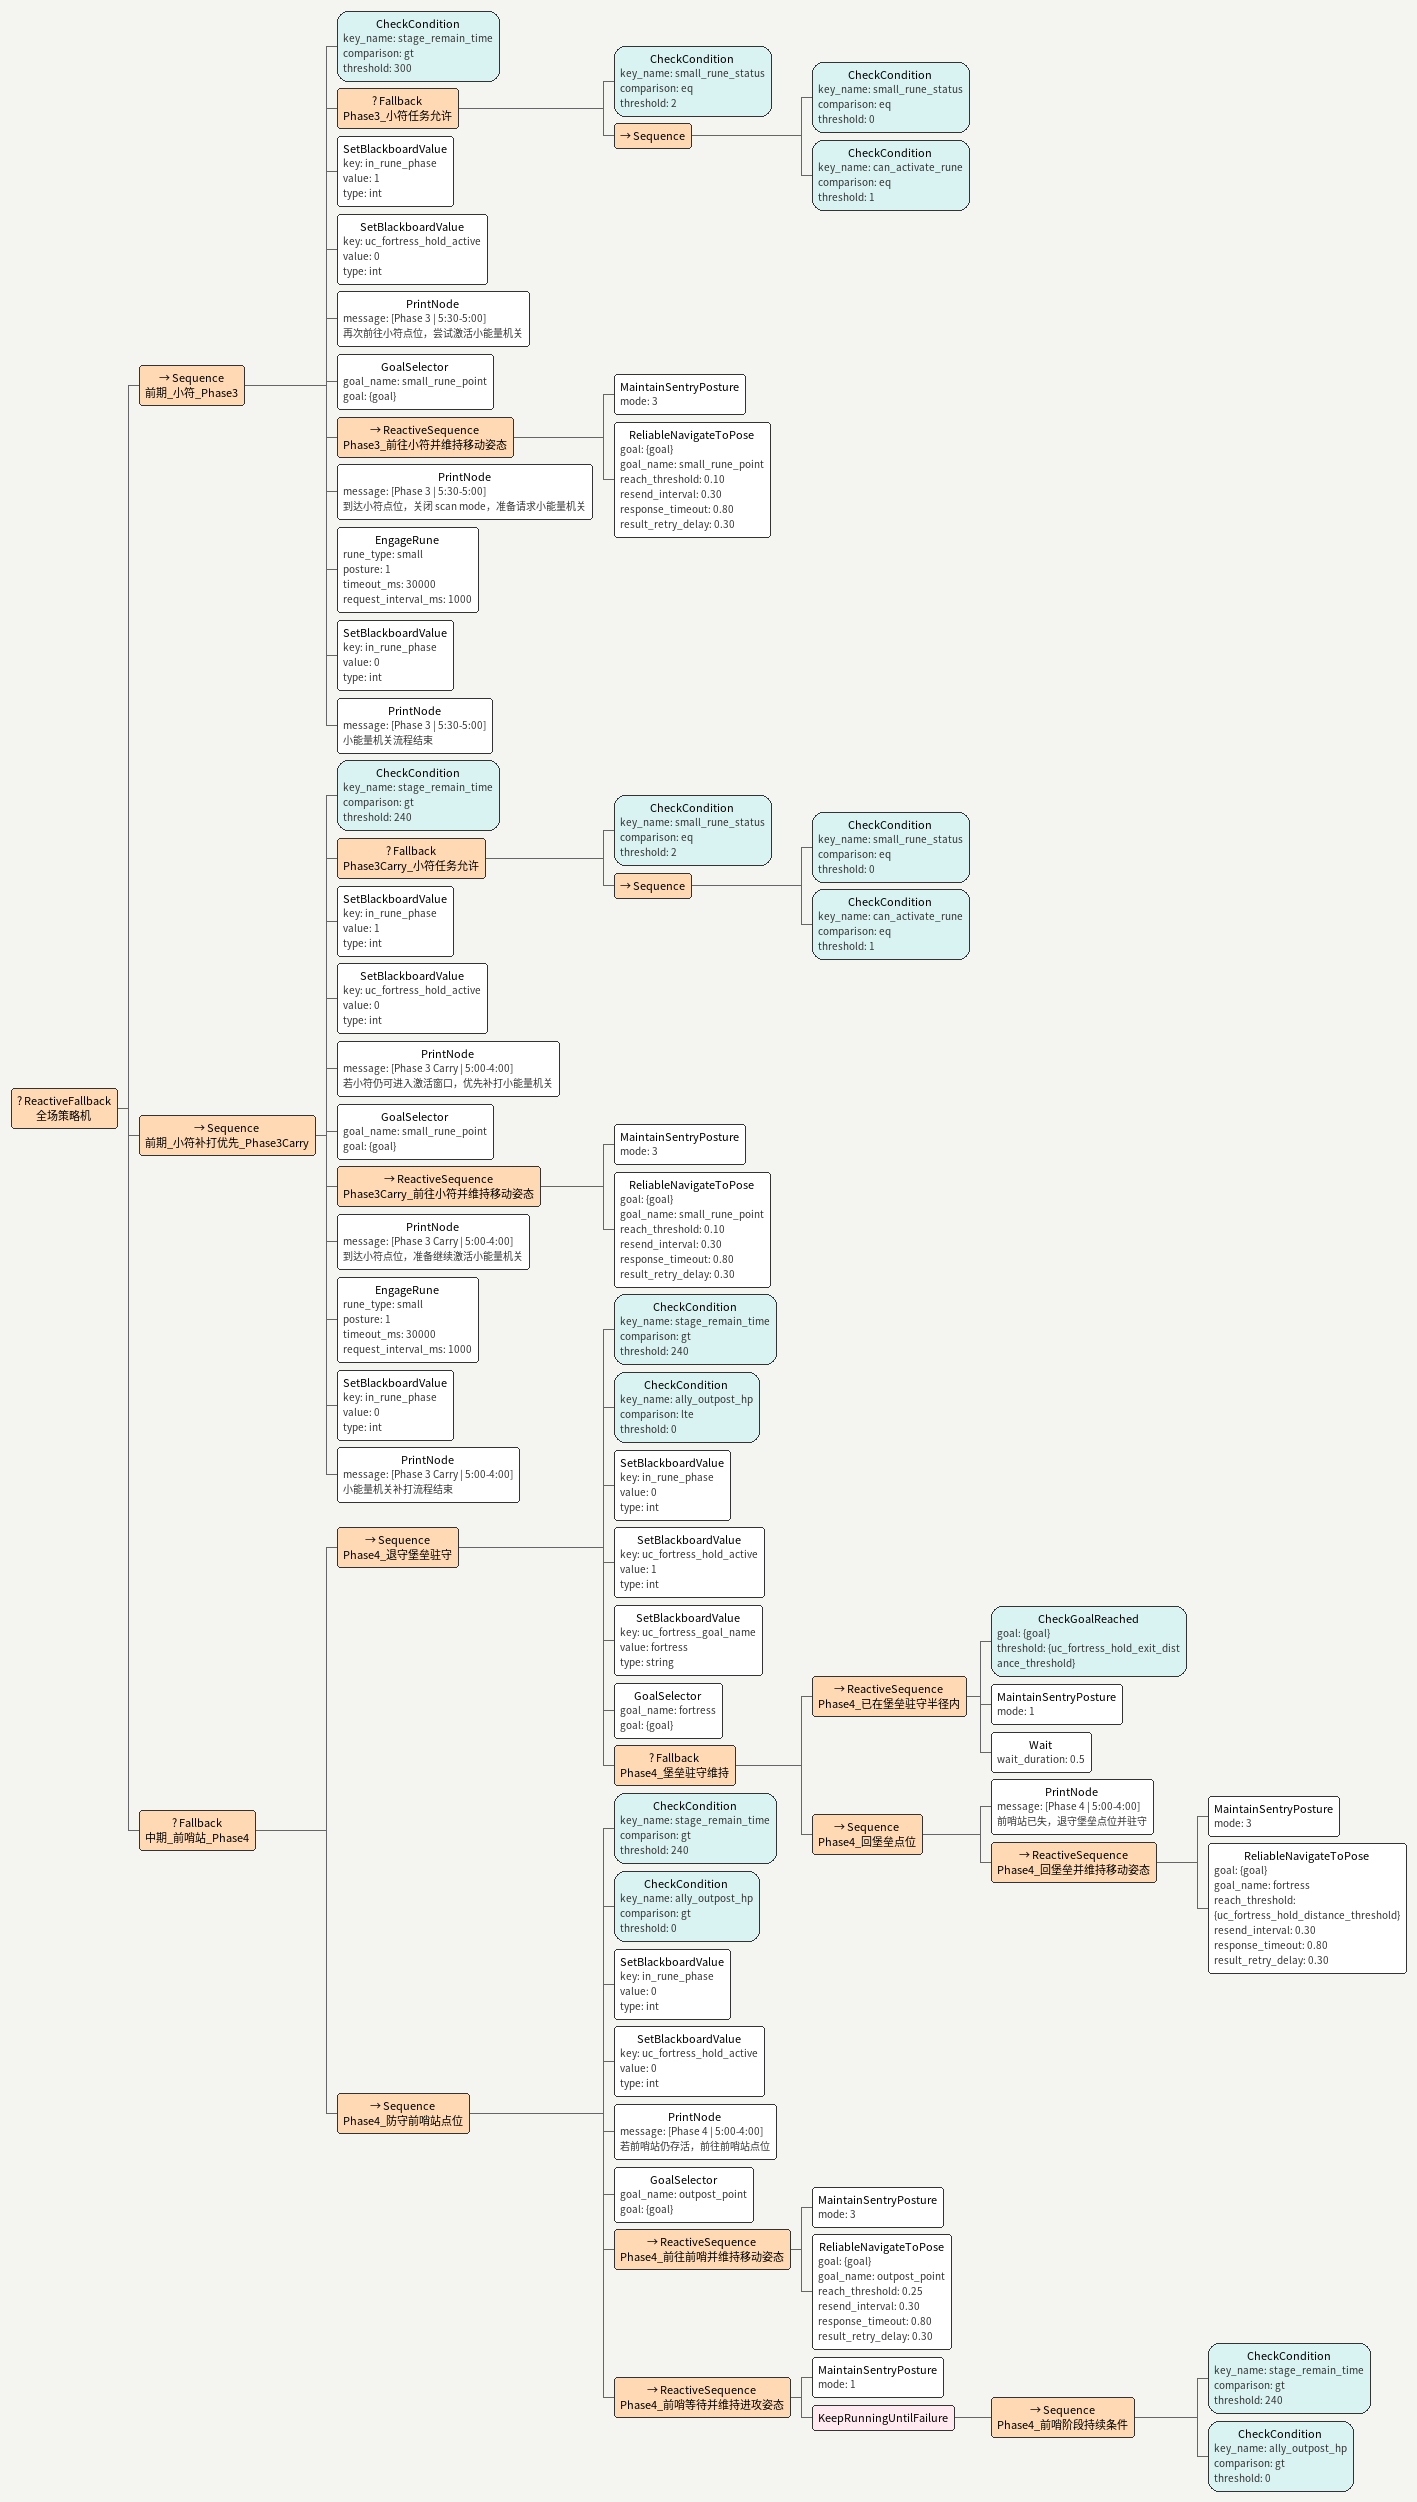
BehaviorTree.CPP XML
<ReactiveFallback name="全场策略机">
  <Sequence name="前期_小符_Phase3">
    <CheckCondition key_name="stage_remain_time" comparison="gt" threshold="300"/>
    <Fallback name="Phase3_小符任务允许">
      <CheckCondition key_name="small_rune_status" comparison="eq" threshold="2"/>
      <Sequence>
        <CheckCondition key_name="small_rune_status" comparison="eq" threshold="0"/>
        <CheckCondition key_name="can_activate_rune" comparison="eq" threshold="1"/>
      </Sequence>
    </Fallback>
    <SetBlackboardValue key="in_rune_phase" value="1" type="int"/>
    <SetBlackboardValue key="uc_fortress_hold_active" value="0" type="int"/>
    <PrintNode message="[Phase 3 | 5:30-5:00] 再次前往小符点位，尝试激活小能量机关"/>
    <GoalSelector goal_name="small_rune_point" goal="{goal}"/>
    <ReactiveSequence name="Phase3_前往小符并维持移动姿态">
      <MaintainSentryPosture mode="3"/>
      <ReliableNavigateToPose goal="{goal}" goal_name="small_rune_point" reach_threshold="0.10" resend_interval="0.30" response_timeout="0.80" result_retry_delay="0.30"/>
    </ReactiveSequence>
    <PrintNode message="[Phase 3 | 5:30-5:00] 到达小符点位，关闭 scan mode，准备请求小能量机关"/>
    <EngageRune rune_type="small" posture="1" timeout_ms="30000" request_interval_ms="1000"/>
    <SetBlackboardValue key="in_rune_phase" value="0" type="int"/>
    <PrintNode message="[Phase 3 | 5:30-5:00] 小能量机关流程结束"/>
  </Sequence>
  <Sequence name="前期_小符补打优先_Phase3Carry">
    <CheckCondition key_name="stage_remain_time" comparison="gt" threshold="240"/>
    <Fallback name="Phase3Carry_小符任务允许">
      <CheckCondition key_name="small_rune_status" comparison="eq" threshold="2"/>
      <Sequence>
        <CheckCondition key_name="small_rune_status" comparison="eq" threshold="0"/>
        <CheckCondition key_name="can_activate_rune" comparison="eq" threshold="1"/>
      </Sequence>
    </Fallback>
    <SetBlackboardValue key="in_rune_phase" value="1" type="int"/>
    <SetBlackboardValue key="uc_fortress_hold_active" value="0" type="int"/>
    <PrintNode message="[Phase 3 Carry | 5:00-4:00] 若小符仍可进入激活窗口，优先补打小能量机关"/>
    <GoalSelector goal_name="small_rune_point" goal="{goal}"/>
    <ReactiveSequence name="Phase3Carry_前往小符并维持移动姿态">
      <MaintainSentryPosture mode="3"/>
      <ReliableNavigateToPose goal="{goal}" goal_name="small_rune_point" reach_threshold="0.10" resend_interval="0.30" response_timeout="0.80" result_retry_delay="0.30"/>
    </ReactiveSequence>
    <PrintNode message="[Phase 3 Carry | 5:00-4:00] 到达小符点位，准备继续激活小能量机关"/>
    <EngageRune rune_type="small" posture="1" timeout_ms="30000" request_interval_ms="1000"/>
    <SetBlackboardValue key="in_rune_phase" value="0" type="int"/>
    <PrintNode message="[Phase 3 Carry | 5:00-4:00] 小能量机关补打流程结束"/>
  </Sequence>
  <Fallback name="中期_前哨站_Phase4">
    <Sequence name="Phase4_退守堡垒驻守">
      <CheckCondition key_name="stage_remain_time" comparison="gt" threshold="240"/>
      <CheckCondition key_name="ally_outpost_hp" comparison="lte" threshold="0"/>
      <SetBlackboardValue key="in_rune_phase" value="0" type="int"/>
      <SetBlackboardValue key="uc_fortress_hold_active" value="1" type="int"/>
      <SetBlackboardValue key="uc_fortress_goal_name" value="fortress" type="string"/>
      <GoalSelector goal_name="fortress" goal="{goal}"/>
      <Fallback name="Phase4_堡垒驻守维持">
        <ReactiveSequence name="Phase4_已在堡垒驻守半径内">
          <CheckGoalReached goal="{goal}" threshold="{uc_fortress_hold_exit_distance_threshold}"/>
          <MaintainSentryPosture mode="1"/>
          <Wait wait_duration="0.5"/>
        </ReactiveSequence>
        <Sequence name="Phase4_回堡垒点位">
          <PrintNode message="[Phase 4 | 5:00-4:00] 前哨站已失，退守堡垒点位并驻守"/>
          <ReactiveSequence name="Phase4_回堡垒并维持移动姿态">
            <MaintainSentryPosture mode="3"/>
            <ReliableNavigateToPose goal="{goal}" goal_name="fortress" reach_threshold="{uc_fortress_hold_distance_threshold}" resend_interval="0.30" response_timeout="0.80" result_retry_delay="0.30"/>
          </ReactiveSequence>
        </Sequence>
      </Fallback>
    </Sequence>
    <Sequence name="Phase4_防守前哨站点位">
      <CheckCondition key_name="stage_remain_time" comparison="gt" threshold="240"/>
      <CheckCondition key_name="ally_outpost_hp" comparison="gt" threshold="0"/>
      <SetBlackboardValue key="in_rune_phase" value="0" type="int"/>
      <SetBlackboardValue key="uc_fortress_hold_active" value="0" type="int"/>
      <PrintNode message="[Phase 4 | 5:00-4:00] 若前哨站仍存活，前往前哨站点位"/>
      <GoalSelector goal_name="outpost_point" goal="{goal}"/>
      <ReactiveSequence name="Phase4_前往前哨并维持移动姿态">
        <MaintainSentryPosture mode="3"/>
        <ReliableNavigateToPose goal="{goal}" goal_name="outpost_point" reach_threshold="0.25" resend_interval="0.30" response_timeout="0.80" result_retry_delay="0.30"/>
      </ReactiveSequence>
      <ReactiveSequence name="Phase4_前哨等待并维持进攻姿态">
        <MaintainSentryPosture mode="1"/>
        <KeepRunningUntilFailure>
          <Sequence name="Phase4_前哨阶段持续条件">
            <CheckCondition key_name="stage_remain_time" comparison="gt" threshold="240"/>
            <CheckCondition key_name="ally_outpost_hp" comparison="gt" threshold="0"/>
          </Sequence>
        </KeepRunningUntilFailure>
      </ReactiveSequence>
    </Sequence>
  </Fallback>
</ReactiveFallback>
